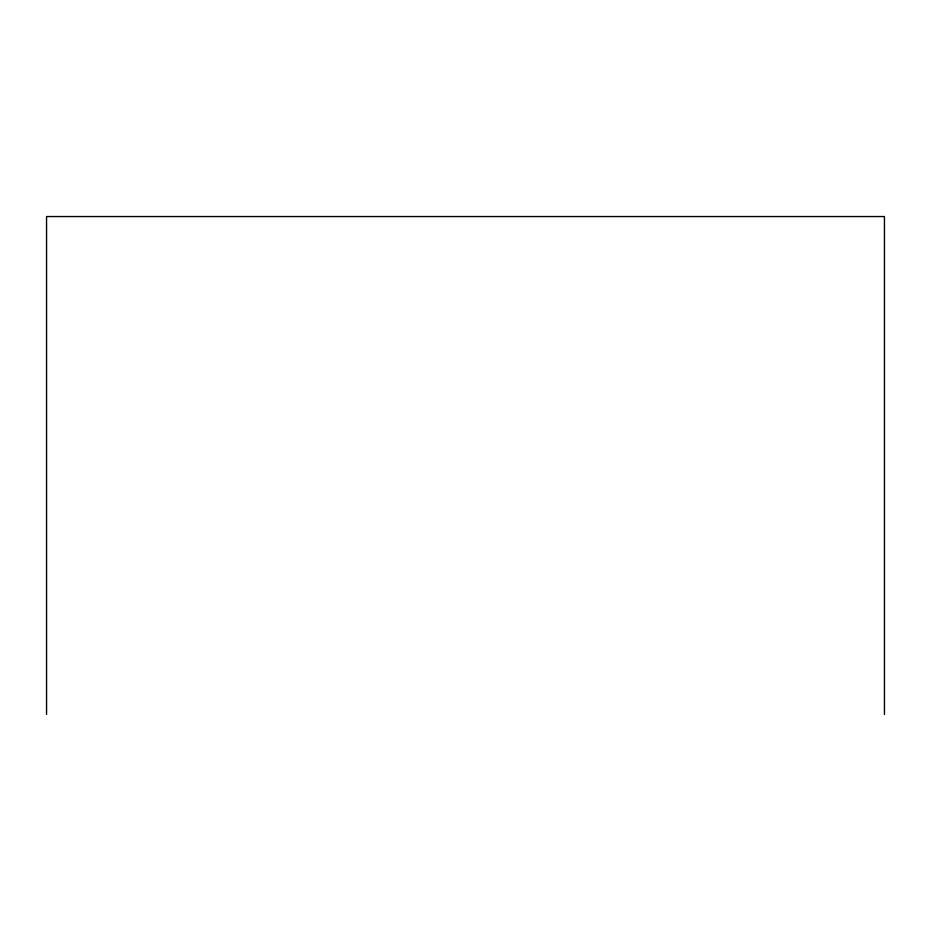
<?xml version="1.0" encoding="UTF-8"?>
<svg xmlns="http://www.w3.org/2000/svg" width="931" height="931" viewBox="0 0 931 931"><rect width="100%" height="100%" fill="white"/><g stroke="black" fill="none" stroke-linecap="round" stroke-linejoin="round"><path stroke-width="1.4" d="M884.45 714.449L884.45 216.551L46.55 216.551L46.55 714.449"/></g></svg>
